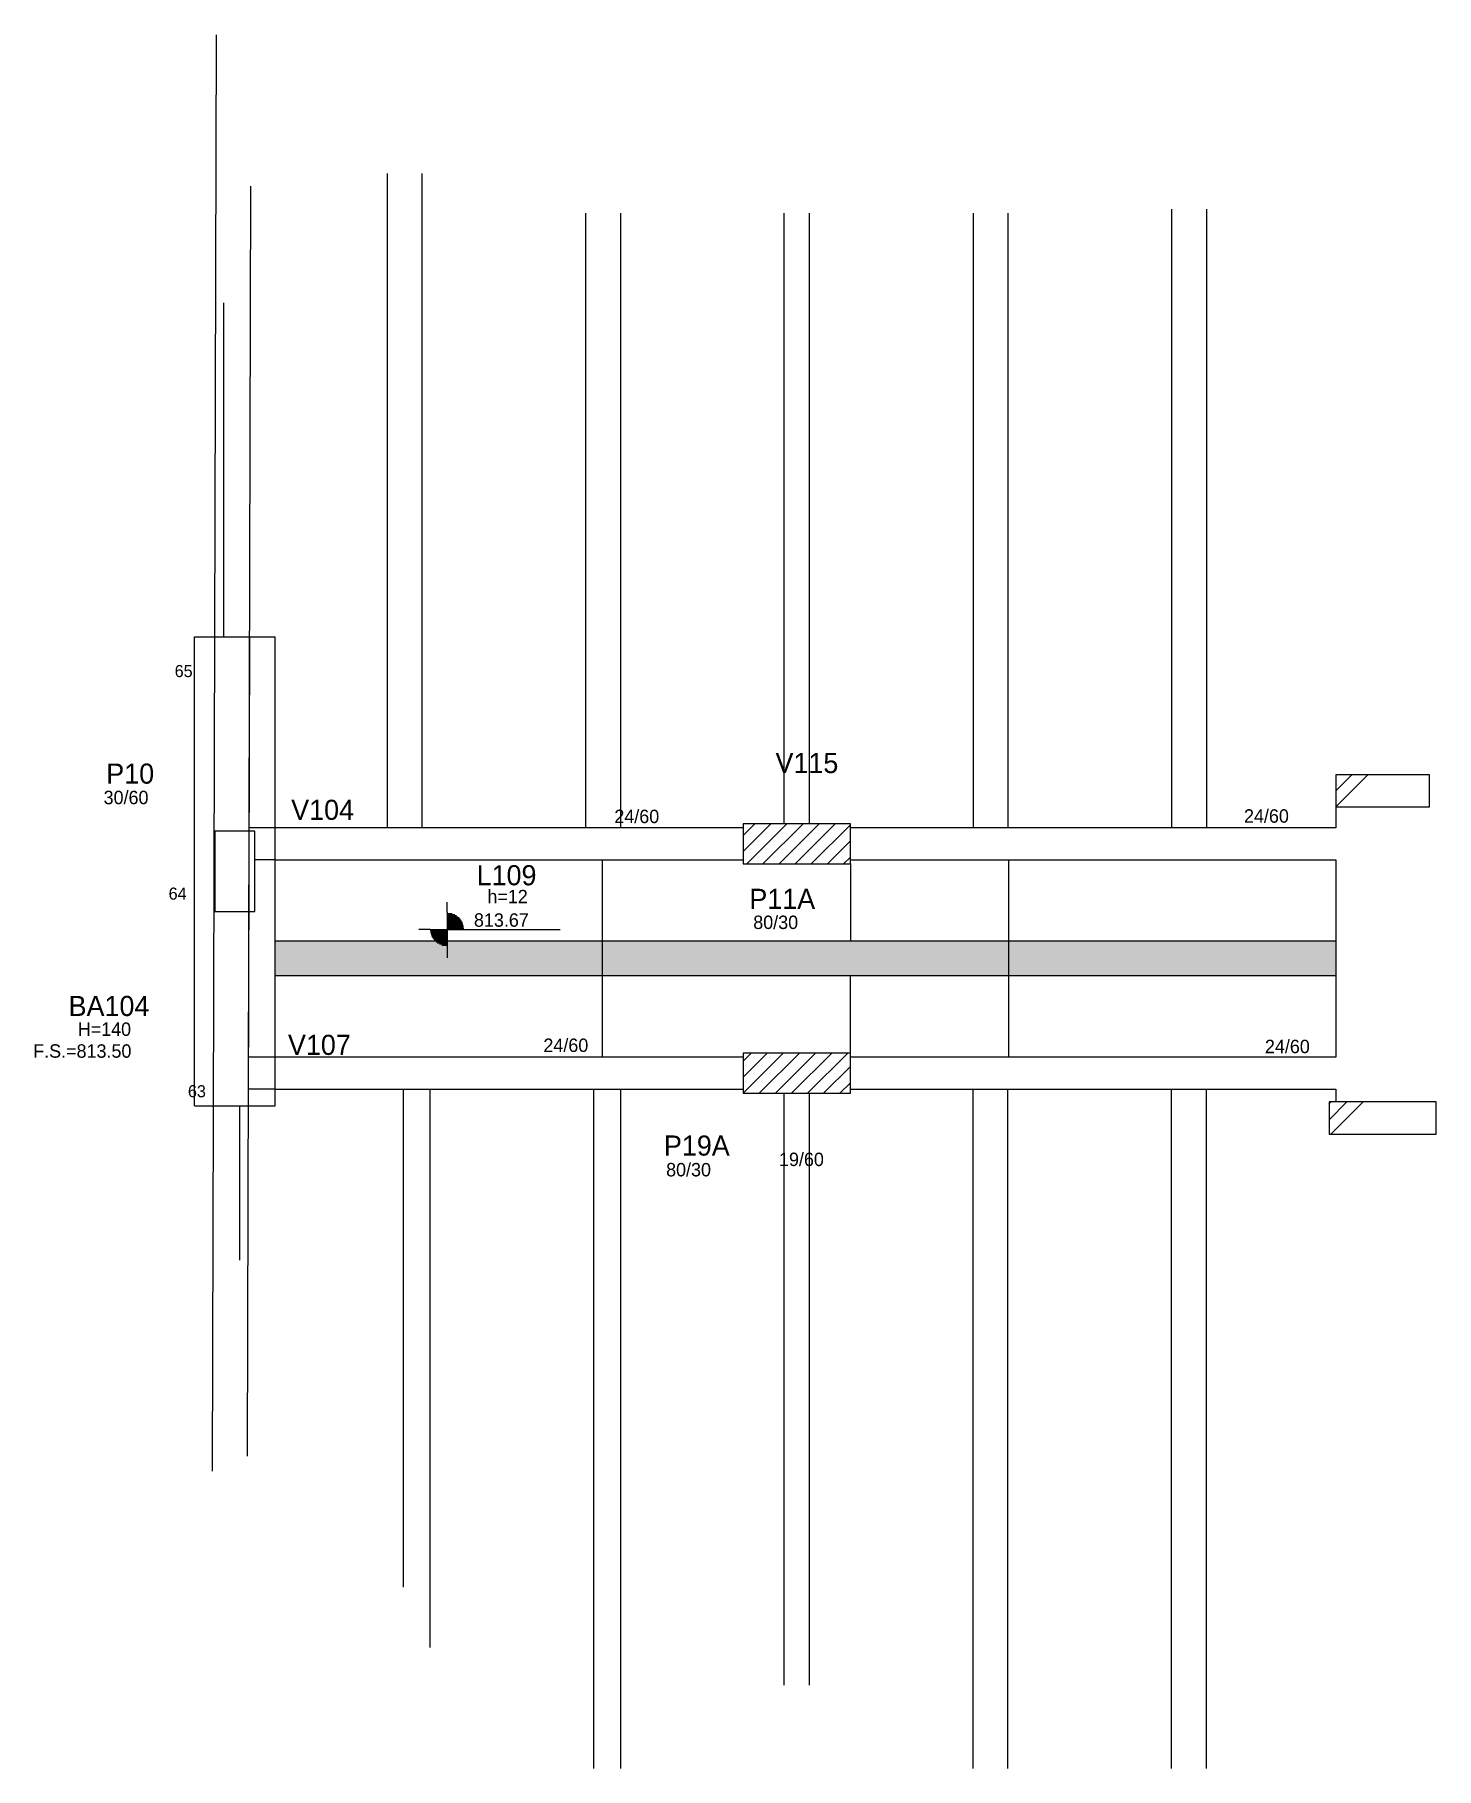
# Model space of a CAD drawing. Header units: metres. Extents: x 2907 to 3952, y 2062 to 3355.
import ezdxf

# ---------------------------------------------------------------- set-up
doc = ezdxf.new("R2010")
doc.units = ezdxf.units.M
for name, color, linetype in [('1', 7, 'Continuous'), ('3', 7, 'Continuous'), ('4', 7, 'Continuous'), ('7', 7, 'Continuous'), ('Hachura', 7, 'Continuous'), ('Painéis', 7, 'Continuous')]:
    doc.layers.add(name, color=color, linetype=linetype)

msp = doc.modelspace()

# ---------------------------------------------------------------- hatches: boundary and pattern name
at = {"layer": 'Hachura'}
h = msp.add_hatch(color=7, dxfattribs=at)
h.dxf.hatch_style = 1
h.paths.add_polyline_path([(3876.9, 2652.8), (3085.9, 2652.8), (3085.9, 2652.8), (3085.9, 2678.8), (3085.9, 2678.8), (3876.9, 2678.8), (3876.9, 2678.8), (3876.9, 2652.8)])

# ---------------------------------------------------------------- linework, layer by layer
at = {"layer": '1', "color": 7, "lineweight": 25}
for p, q in [((3039.3, 2283.4), (3042.2, 3354.8)), ((3065.3, 2294.6), (3067.9, 3241.8)), ((3025.9, 2905.8), (3085.9, 2905.8)), ((3025.9, 2555.8), (3025.9, 2905.8)), ((3066, 2555.8), (3067, 2905.8)), ((3085.9, 2555.8), (3085.9, 2905.8)), ((3025.9, 2555.8), (3085.9, 2555.8))]:
    msp.add_line(p, q, dxfattribs=at)
at = {"layer": '3', "color": 7, "lineweight": 25}
for p, q in [((3876.9, 2778.9), (3900.8, 2802.8)), ((3876.9, 2790.9), (3888.8, 2802.8)), ((3085.9, 2763.3), (3066.6, 2763.3)), ((3434.9, 2763.3), (3085.9, 2763.3)), ((3434.9, 2745.6), (3455.6, 2766.3)), ((3434.9, 2757.6), (3443.6, 2766.3)), ((3437.6, 2736.3), (3467.6, 2766.3)), ((3449.7, 2736.3), (3479.7, 2766.3)), ((3461.7, 2736.3), (3491.7, 2766.3)), ((3473.7, 2736.3), (3503.7, 2766.3)), ((3485.7, 2736.3), (3514.9, 2765.5)), ((3497.8, 2736.3), (3514.9, 2753.5)), ((3509.8, 2736.3), (3514.9, 2741.5)), ((3085.9, 2739.3), (3070.9, 2739.3)), ((3214.1, 2700), (3214.1, 2707.7)), ((3214.1, 2700), (3214.1, 2675)), ((3214.1, 2699.4), (3218, 2699.4)), ((3214.1, 2698.6), (3219.9, 2698.6)), ((3214.1, 2697.8), (3221.2, 2697.8)), ((3214.1, 2697), (3222.2, 2697)), ((3214.1, 2696.3), (3223.1, 2696.3)), ((3214.1, 2695.5), (3223.8, 2695.5)), ((3214.1, 2694.7), (3224.4, 2694.7)), ((3214.1, 2693.9), (3224.9, 2693.9)), ((3214.1, 2693.1), (3225.3, 2693.1)), ((3214.1, 2692.3), (3225.7, 2692.3)), ((3214.1, 2691.5), (3226, 2691.5)), ((3214.1, 2690.7), (3226.2, 2690.7)), ((3214.1, 2689.9), (3226.4, 2689.9)), ((3201.6, 2687.5), (3193.2, 2687.5)), ((3201.6, 2687.5), (3226.6, 2687.5)), ((3214.1, 2686.7), (3201.6, 2686.7)), ((3214.1, 2685.9), (3201.7, 2685.9)), ((3214.1, 2685.2), (3201.9, 2685.2)), ((3214.1, 2684.4), (3202, 2684.4)), ((3214.1, 2683.6), (3202.3, 2683.6)), ((3214.1, 2682.8), (3202.6, 2682.8)), ((3214.1, 2682), (3202.9, 2682)), ((3214.1, 2681.2), (3203.4, 2681.2)), ((3214.1, 2680.4), (3203.9, 2680.4)), ((3214.1, 2679.6), (3204.5, 2679.6)), ((3214.1, 2678.8), (3205.2, 2678.8)), ((3214.1, 2678), (3206, 2678)), ((3214.1, 2677.2), (3207.1, 2677.2)), ((3214.1, 2689.1), (3226.5, 2689.1)), ((3214.1, 2688.3), (3226.6, 2688.3)), ((3226.6, 2687.5), (3298.6, 2687.5)), ((3214.1, 2676.4), (3208.4, 2676.4)), ((3214.1, 2675.6), (3210.3, 2675.6)), ((3214.1, 2675), (3214.1, 2666.2)), ((3085.9, 2592.3), (3066.1, 2592.3)), ((3434.9, 2565.3), (3464.9, 2595.3)), ((3434.9, 2577.3), (3452.9, 2595.3)), ((3434.9, 2589.3), (3440.9, 2595.3)), ((3447, 2565.3), (3477, 2595.3)), ((3459, 2565.3), (3489, 2595.3)), ((3471, 2565.3), (3501, 2595.3)), ((3483, 2565.3), (3513, 2595.3)), ((3495, 2565.3), (3514.9, 2585.2)), ((3507.1, 2565.3), (3514.9, 2573.2)), ((3085.9, 2568.3), (3066.1, 2568.3)), ((3871.9, 2545.5), (3885.2, 2558.8)), ((3871.9, 2557.5), (3873.2, 2558.8)), ((3873.3, 2534.8), (3897.3, 2558.8))]:
    msp.add_line(p, q, dxfattribs=at)
for points in [[(3465.4, 3221.8), (3465.4, 2766.3)], [(3484.4, 2766.3), (3484.4, 3221.8)], [(3876.9, 2778.8), (3876.9, 2763.3)], [(3876.9, 2763.3), (3514.9, 2763.3)], [(3085.9, 2739.3), (3434.9, 2739.3)], [(3514.9, 2739.3), (3876.9, 2739.3)], [(3876.9, 2739.3), (3876.9, 2592.3)], [(3434.9, 2592.3), (3085.9, 2592.3)], [(3876.9, 2592.3), (3514.9, 2592.3)], [(3085.9, 2568.3), (3434.9, 2568.3)], [(3465.4, 2565.3), (3465.4, 2123.8)], [(3484.4, 2123.8), (3484.4, 2565.3)], [(3514.9, 2568.3), (3876.9, 2568.3)], [(3876.9, 2568.3), (3876.9, 2558.8)]]:
    msp.add_lwpolyline(points, dxfattribs=at)
at = {"layer": '7', "color": 7, "lineweight": 25}
for points in [[(3876.9, 2778.8), (3946.9, 2778.8), (3946.9, 2802.8), (3876.9, 2802.8), (3876.9, 2778.8)], [(3040.9, 2700.8), (3070.9, 2700.8), (3070.9, 2760.8), (3040.9, 2760.8), (3040.9, 2700.8)], [(3434.9, 2736.3), (3514.9, 2736.3), (3514.9, 2766.3), (3434.9, 2766.3), (3434.9, 2736.3)], [(3434.9, 2565.3), (3514.9, 2565.3), (3514.9, 2595.3), (3434.9, 2595.3), (3434.9, 2565.3)], [(3871.9, 2534.8), (3951.9, 2534.8), (3951.9, 2558.8), (3871.9, 2558.8), (3871.9, 2534.8)]]:
    msp.add_lwpolyline(points, dxfattribs=at)
at = {"layer": 'Painéis', "color": 7, "lineweight": 25}
for p, q in [((3169.4, 3251.3), (3169.4, 2763.3)), ((3195.4, 3251.3), (3195.4, 2763.3)), ((3317.4, 3221.8), (3317.4, 2763.3)), ((3343.4, 3221.8), (3343.4, 2763.3)), ((3606.4, 3221.8), (3606.4, 2763.3)), ((3632.4, 3221.8), (3632.4, 2763.3)), ((3754.4, 3224.8), (3754.4, 2763.3)), ((3780.4, 3224.8), (3780.4, 2763.3)), ((3047.4, 3154.8), (3047.4, 2905.8)), ((3329.9, 2739.3), (3329.9, 2592.3)), ((3514.9, 2736.3), (3514.9, 2678.8)), ((3632.9, 2739.3), (3632.9, 2592.3)), ((3876.9, 2678.8), (3085.9, 2678.8)), ((3876.9, 2652.8), (3085.9, 2652.8)), ((3514.9, 2595.3), (3514.9, 2652.8)), ((3181.4, 2568.3), (3181.4, 2196.9)), ((3201.4, 2568.3), (3201.4, 2152)), ((3323.4, 2568.3), (3323.4, 2061.8)), ((3343.4, 2568.3), (3343.4, 2061.8)), ((3606.4, 2061.8), (3606.4, 2568.3)), ((3632.4, 2061.8), (3632.4, 2568.3)), ((3754.4, 2061.8), (3754.4, 2568.3)), ((3780.4, 2061.8), (3780.4, 2568.3)), ((3059.4, 2555.8), (3059.4, 2440.9))]:
    msp.add_line(p, q, dxfattribs=at)

# ---------------------------------------------------------------- texts
at = {"layer": '3', "color": 7, "lineweight": 25}
for s, height, p in [('65', 9, (3011, 2875.7)), ('30/60', 10, (2958, 2780.9)), ('24/60', 10, (3338.9, 2766.8)), ('24/60', 10, (3808.5, 2767.1)), ('64', 9, (3006.5, 2709.7)), ('h=12', 10, (3244.2, 2707)), ('813.67', 10, (3234.2, 2689.5)), ('80/30', 10, (3442.5, 2687.8)), ('H=140', 10, (2938.7, 2608.1)), ('F.S.=813.50', 10, (2905.5, 2591.8)), ('24/60', 10, (3286, 2596.1)), ('24/60', 10, (3824.1, 2595.2)), ('63', 9, (3020.9, 2562.3)), ('19/60', 10, (3461.7, 2511)), ('80/30', 10, (3377.5, 2503.3))]:
    msp.add_text(s, height=height, dxfattribs=at).set_placement(p)
at = {"layer": '4', "color": 7, "lineweight": 25}
for s, p in [('V115', (3459.1, 2804.1)), ('P10', (2960, 2796.2)), ('V104', (3097.9, 2769.2)), ('L109', (3236.2, 2720.4)), ('P11A', (3439.6, 2702.8)), ('BA104', (2931.9, 2622.9)), ('V107', (3095.5, 2593.9)), ('P19A', (3375.9, 2518.8))]:
    msp.add_text(s, height=15, dxfattribs=at).set_placement(p)

doc.saveas('drawing.dxf')
